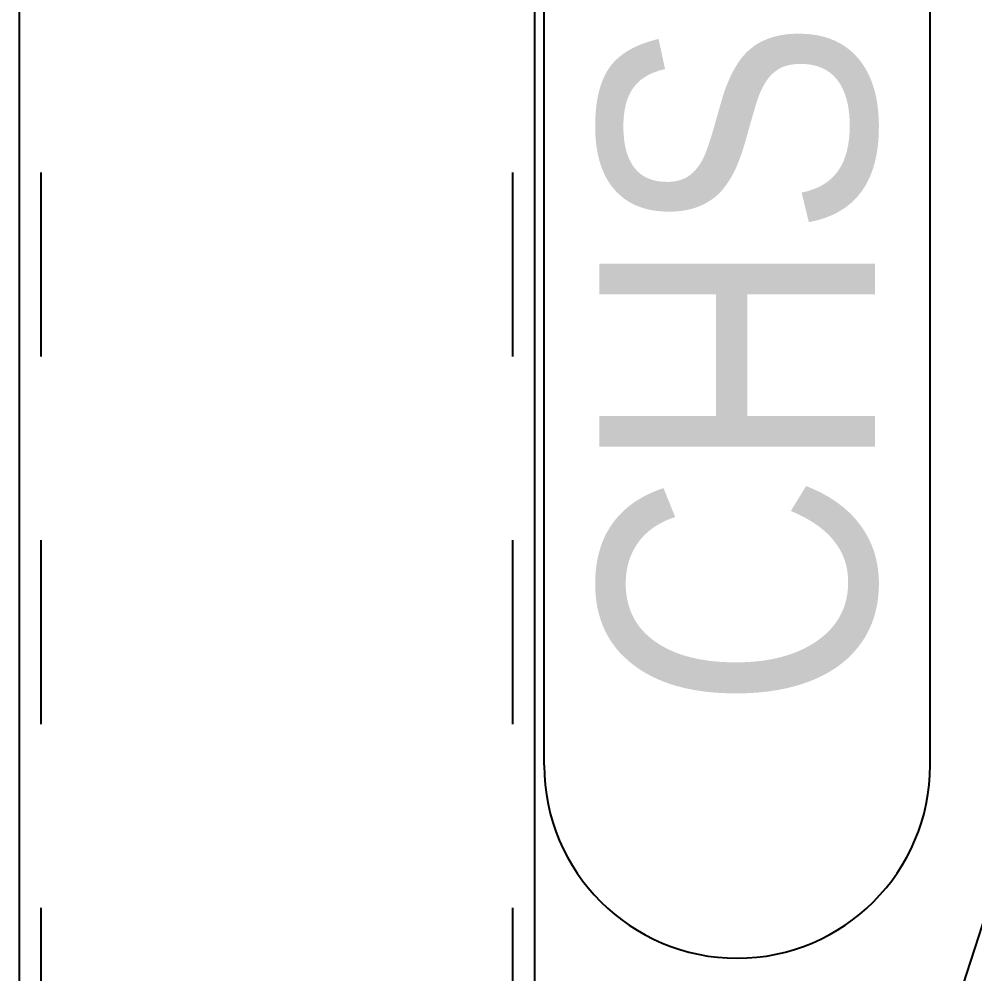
# Model space of a CAD drawing. Header units: millimetres. Extents: x 150000 to 150841, y 150000 to 150594.
# Drawn here: x 150238.76 to 150249.16, y 150470.01 to 150480.4 of the extents above; entities that cross this region are included whole.
import ezdxf

# ---------------------------------------------------------------- set-up
doc = ezdxf.new("R2010")
doc.units = ezdxf.units.MM
doc.linetypes.add('XKITLINE00', pattern=[0])
doc.linetypes.add('XKITLINE02', pattern=[4, 2, -2])
doc.styles.add('ARIAL', font='arial.ttf')

msp = doc.modelspace()

# ---------------------------------------------------------------- linework, layer by layer
at = {"color": 2, "linetype": 'XKITLINE00'}
for p, q in [((150238.758, 150502.728), (150238.758, 150464.534)), ((150244.366, 150502.728), (150244.366, 150464.58))]:
    msp.add_line(p, q, dxfattribs=at)
at = {"color": 7, "linetype": 'XKITLINE02'}
for p, q in [((150238.995, 150502.728), (150238.995, 150464.535)), ((150244.129, 150502.728), (150244.129, 150462.903))]:
    msp.add_line(p, q, dxfattribs=at)
at = {"color": 7, "linetype": 'XKITLINE00'}
for p, q in [((150244.472, 150472.281), (150244.472, 150499.059)), ((150248.672, 150472.281), (150248.672, 150499.059)), ((150247.437, 150464.965), (150252.152, 150479.541))]:
    msp.add_line(p, q, dxfattribs=at)
msp.add_arc((150246.572, 150472.281), 2.1, 180, 0, dxfattribs=at)

# ---------------------------------------------------------------- texts
at = {"color": 3, "style": 'ARIAL', "width": 0.85}
msp.add_text('CHS168.3*7.1', height=3, rotation=90.0002, dxfattribs=at).set_placement((150248.072, 150472.881))

doc.saveas('drawing.dxf')
